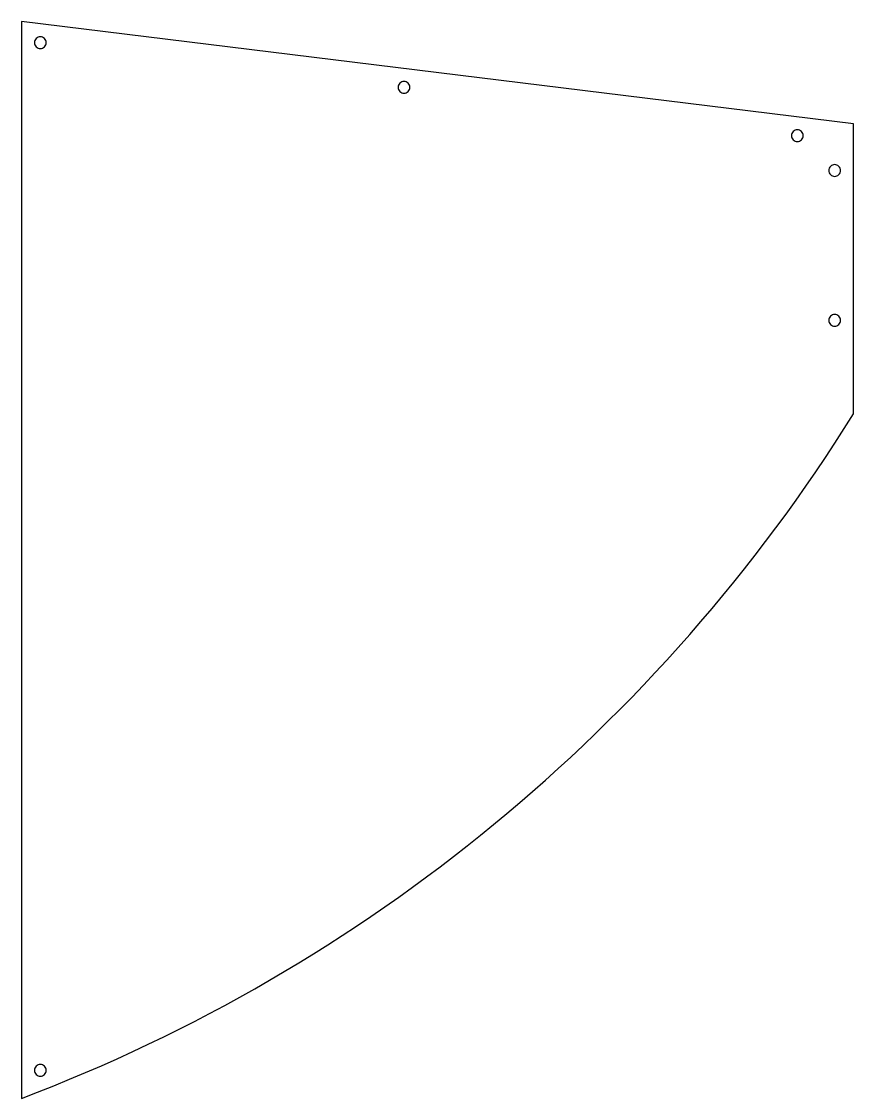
# Model space of a CAD drawing. Extents: x 0 to 22.2, y 0.1 to 28.8.
import ezdxf

# ---------------------------------------------------------------- set-up
doc = ezdxf.new("R2010")
doc.units = 0
doc.layers.get('0').update_dxf_attribs({"linetype": 'CONTINUOUS'})

msp = doc.modelspace()

# ---------------------------------------------------------------- linework, layer by layer
for points in [[(0.031, 28.813), (0.031, 0.063, 0.164077), (22.239, 18.336), (22.239, 26.086)], [(0.688, 28.248, 0.414214), (0.531, 28.404, 0.414214), (0.375, 28.248, 0.414214), (0.531, 28.092, 0.414214)], [(10.396, 27.056, 0.414214), (10.239, 27.212, 0.414214), (10.083, 27.056, 0.414214), (10.239, 26.9, 0.414214)], [(20.896, 25.767, 0.414214), (20.739, 25.923, 0.414214), (20.583, 25.767, 0.414214), (20.739, 25.611, 0.414214)], [(21.896, 24.836, 0.414214), (21.739, 24.993, 0.414214), (21.583, 24.836, 0.414214), (21.739, 24.68, 0.414214)], [(21.896, 20.836, 0.414214), (21.739, 20.993, 0.414214), (21.583, 20.836, 0.414214), (21.739, 20.68, 0.414214)], [(0.688, 0.813, 0.414214), (0.531, 0.969, 0.414214), (0.375, 0.813, 0.414214), (0.531, 0.657, 0.414214)]]:
    msp.add_lwpolyline(points, format="xyb", close=True)

doc.saveas('drawing.dxf')
